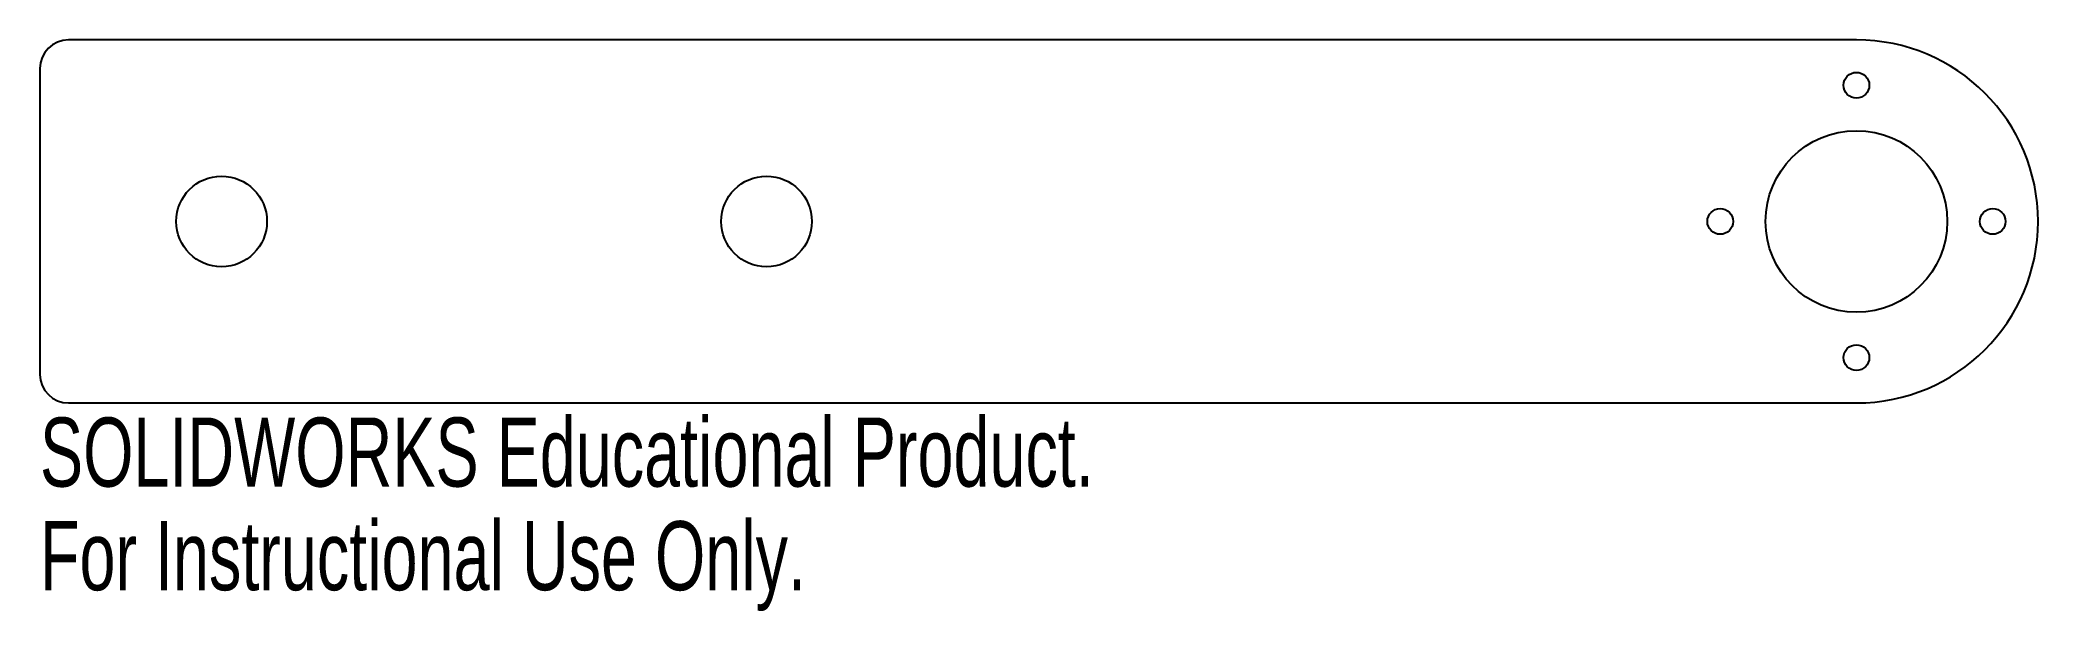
# Model space of a CAD drawing. Header units: millimetres. Extents: x -64 to 76, y -27 to 13.
import ezdxf

# ---------------------------------------------------------------- set-up
doc = ezdxf.new("R2010")
doc.units = ezdxf.units.MM
doc.styles.add('SLDTEXTSTYLE0', font='TXT', dxfattribs={"width": 0.7})

msp = doc.modelspace()

# ---------------------------------------------------------------- linework, layer by layer
at = {"color": 7, "linetype": 'Continuous', "lineweight": 25}
for p, q in [((63.5, 12.7), (-61.5, 12.7)), ((-63.5, 10.7), (-63.5, -10.7)), ((-61.5, -12.7), (63.5, -12.7))]:
    msp.add_line(p, q, dxfattribs=at)
for centre, radius in [((63.5, 9.53), 0.9), ((63.5, 0), 6.35), ((-50.8, 0), 3.17), ((-12.7, 0), 3.17), ((53.98, 0), 0.9), ((73.03, 0), 0.9), ((63.5, -9.53), 0.9)]:
    msp.add_circle(centre, radius, dxfattribs=at)
for centre, radius, start, end in [((-61.5, 10.7), 2, 90, 180), ((63.5, 0), 12.7, 270, 90), ((-61.5, -10.7), 2, 180, 270)]:
    msp.add_arc(centre, radius, start, end, dxfattribs=at)

# ---------------------------------------------------------------- texts
at = {"color": 7, "linetype": 'Continuous', "char_height": 4.8336, "attachment_point": 1, "style": 'SLDTEXTSTYLE0'}
for s, insert in [('SOLIDWORKS Educational Product.', (-63.5, -13.72)), ('For Instructional Use Only.', (-63.5, -20.97))]:
    msp.add_mtext(s, dxfattribs=dict(at, insert=insert))

doc.saveas('drawing.dxf')
